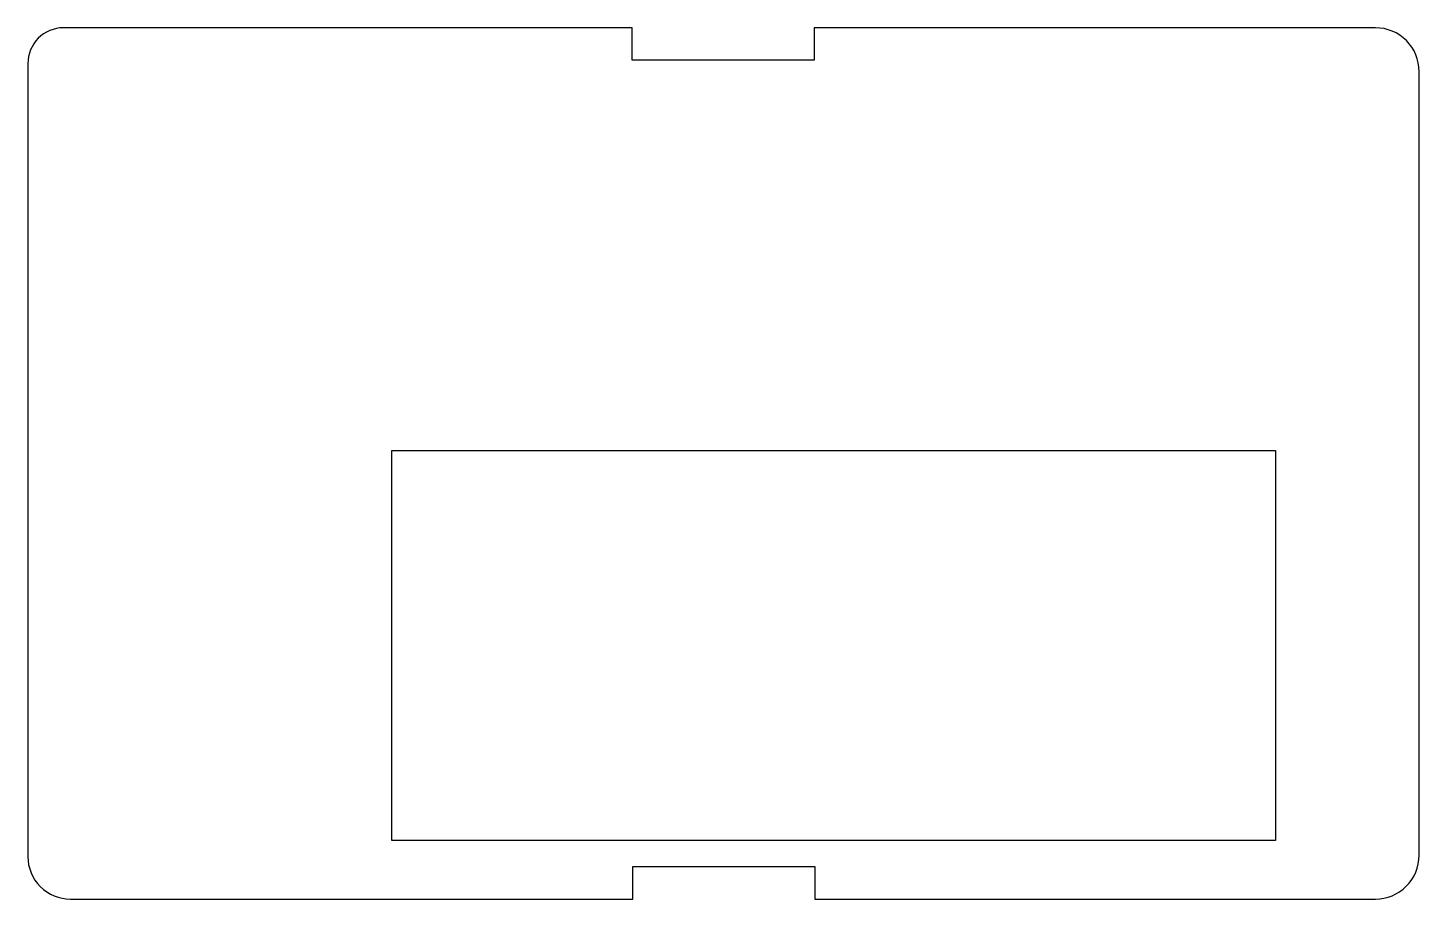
# Model space of a CAD drawing. Extents: x 0 to 107, y 0 to 67.
import ezdxf

# ---------------------------------------------------------------- set-up
doc = ezdxf.new("R2010")
doc.units = 0
doc.layers.get('0').update_dxf_attribs({"linetype": 'continuous'})

# ---------------------------------------------------------------- blocks, each defined once
blk = doc.blocks.new('SKETCH')
at = {"color": 7}
blk.add_lwpolyline([(46.45, 67), (2.69, 67, 0.414214), (-0.05, 64.25), (-0.05, 3.28, 0.414214), (3.23, 0), (46.5, 0), (46.5, 2.5), (60.5, 2.5), (60.5, 0), (103.63, 0, 0.414214), (107, 3.37), (107, 63.64, 0.414214), (103.64, 67), (60.45, 67), (60.45, 64.5), (46.45, 64.5)], format="xyb", close=True, dxfattribs=at)
blk.add_lwpolyline([(27.95, 34.5), (95.95, 34.5), (95.95, 4.5), (27.95, 4.5)], close=True, dxfattribs=at)

msp = doc.modelspace()

# ---------------------------------------------------------------- block references
at = {"color": 7}
msp.add_blockref('SKETCH', (0, 0), dxfattribs=at)

doc.saveas('drawing.dxf')
